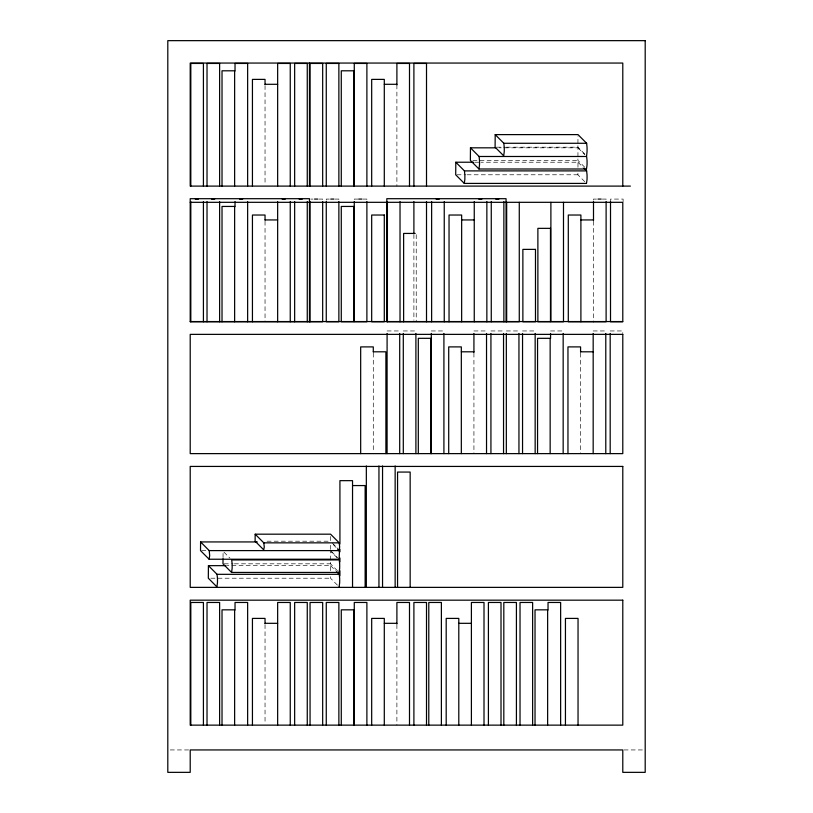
<?xml version="1.0" encoding="UTF-8"?>
<svg xmlns="http://www.w3.org/2000/svg" width="813" height="813" viewBox="0 0 813 813"><rect width="100%" height="100%" fill="white"/><g stroke="black" fill="none" stroke-linecap="round" stroke-linejoin="round"><path stroke-width="0.61" stroke-dasharray="4.07 3.05" d="M223.036 557.535L223.077 551.255M330.525 549.364L330.566 544.415M330.556 536.519L330.515 541.204L265.16 541.204M337.395 585.116L330.515 578.216L330.535 575.706M330.576 570.685L330.617 565.655L227.284 565.655M337.395 570.706L330.515 563.816L330.535 561.295M330.545 560.045L330.617 551.255L337.517 558.185M584.781 154.074L577.901 147.173L577.921 144.663M577.931 143.403L577.992 135.873M584.781 167.275L577.901 160.374L577.921 157.864M577.931 156.614L578.002 147.824L499.517 147.824M584.781 181.685L577.901 174.785L577.921 172.275M577.962 167.254L578.002 162.224L480.961 162.224M496.357 147.173L505.127 147.173M506.377 147.173L577.901 147.173M472.892 160.374L577.901 160.374M474.67 162.224L479.7 162.224M456.957 174.785L465.768 174.785M467.028 174.785L577.901 174.785M310.871 199.083L313.076 199.083M318.889 199.083L322.67 199.083L322.67 201.614M329.285 199.083L326.267 199.083L326.267 201.614M335.088 199.083L338.869 199.083L338.869 201.614M358.055 199.083L354.275 199.083L354.275 201.614M363.106 199.083L366.887 199.083L366.887 201.614M596.518 199.083L593.5 199.083L593.5 201.614M602.321 199.083L606.112 199.083L606.112 201.614M387.09 330.952L399.701 330.952M403.299 330.952L415.9 330.952M431.307 330.952L443.918 330.952M473.928 330.952L486.53 330.952M490.93 330.952L503.542 330.952M506.336 330.952L518.948 330.952M522.546 330.952L535.157 330.952M550.564 330.952L563.165 330.952M593.175 330.952L605.787 330.952M610.187 330.952L622.788 330.952L622.788 333.482M201.776 550.604L206.817 550.604M224.246 563.816L233.087 563.816M234.357 563.816L330.515 563.816M210.831 578.216L330.515 578.216M170.293 749.942L188.962 749.942M624.038 749.942L642.707 749.942M578.002 147.824L584.903 154.755M578.002 162.224L583.175 167.427M332.243 542.921L337.395 548.104M333.178 544.537L336.633 548.003M331.379 551.468L337.395 557.505M330.617 565.655L335.799 570.858M223.941 552.118L229.988 558.185M623.114 201.614L623.114 199.083L610.512 199.083L610.512 201.614M593.5 221.197L593.5 321.592M580.573 353.066L580.573 453.461M473.928 353.066L473.928 453.461M416.226 234.693L416.226 321.613M413.898 234.439L413.898 320.302M396.896 84.908L396.896 185.953M396.896 624.577L396.896 724.972M373.289 353.066L373.289 452.211M265.038 85.558L265.038 184.703M265.038 221.197L265.038 321.592M265.038 624.577L265.038 723.722"/><path stroke-width="1.22" d="M257.294 541.936L200.587 541.936L200.516 550.604L209.114 559.232L338.919 559.232M208.413 565.655L208.321 578.216L216.908 586.844L217.457 582.88A6.474 0.559 -90 0 0 217.457 578.165L217.051 574.324L208.413 565.655L226.024 565.655M223.026 558.785L222.986 563.816L231.573 572.433L338.95 572.433M255.17 534.182L255.119 541.204L263.717 549.822L264.266 546.976L263.808 542.85L255.17 534.182L330.576 534.182L339.204 542.85L339.671 546.976L339.112 549.822M473.41 162.224L455.798 162.224L455.707 174.785L464.294 183.413L586.315 183.413M495.727 147.824L470.463 147.824L470.371 160.374L478.959 169.002L586.336 169.002M495.198 134.612L495.097 147.173L503.694 155.801L504.233 151.838A6.474 0.559 -90 0 0 504.233 147.123L503.826 143.281L495.198 134.612L578.002 134.612L586.63 143.281L587.037 147.123A6.474 0.559 -90 0 1 587.037 151.838L586.63 155.73M478.959 169.002L479.497 165.049A6.474 0.559 -90 0 0 479.497 160.324L479.091 156.482L470.463 147.824M464.294 183.413L464.843 179.449A6.474 0.559 -90 0 0 464.843 174.734L464.436 170.893L455.798 162.224M586.498 169.002L587.037 165.049A6.474 0.559 -90 0 0 587.037 160.324L586.63 156.482L479.091 156.482M586.498 183.413L587.037 179.449A6.474 0.559 -90 0 0 587.037 174.734L586.63 170.893L584.039 168.291M231.573 572.433L232.122 568.48A6.474 0.559 -90 0 0 232.122 563.765L231.715 559.923L339.245 559.923L339.651 563.765A6.474 0.559 -90 0 1 339.651 568.48L339.112 572.433M339.112 586.844L339.651 582.88A6.474 0.559 -90 0 0 339.651 578.165L339.245 574.324L336.653 571.722M209.114 559.232L209.673 555.594L209.215 550.604L200.587 541.936M339.112 559.232L339.468 551.58L337.497 548.877M265.038 84.298L277.65 84.298M384.295 84.298L396.896 84.298M503.826 143.281L586.63 143.281M464.436 170.893L586.63 170.893M630.39 186.106L190.212 186.106L190.212 63.058L622.788 63.058L622.788 186.106M195.293 199.083L198.484 199.083M211.502 199.083L214.693 199.083M239.51 199.083L242.701 199.083M282.131 199.083L285.322 199.083M299.143 199.083L302.324 199.083M314.55 199.083L317.731 199.083M330.749 199.083L333.94 199.083M358.767 199.083L361.948 199.083M436.124 199.083L439.305 199.083M478.735 199.083L481.926 199.083M495.747 199.083L498.928 199.083M597.992 199.083L601.173 199.083M190.212 202.315L622.788 202.315L622.788 321.562L190.212 321.562M265.038 219.937L277.65 219.937M461.652 219.937L474.253 219.937M580.899 219.937L593.5 219.937M415.189 233.433L403.624 233.433L403.624 321.755M593.5 321.755L568.297 321.755L568.297 215.028L580.899 215.028L580.899 321.755M593.703 321.755L606.112 321.755L606.112 201.614M622.788 321.755L610.512 321.755L610.512 201.614M373.289 351.805L385.89 351.805L385.89 453.624M461.327 351.805L473.928 351.805M580.573 351.805L593.175 351.805M352.537 485.564L365.139 485.564L365.139 587.372M263.808 542.85L339.204 542.85M209.215 550.604L339.214 550.604M217.051 574.324L339.245 574.324M265.038 623.317L277.65 623.317M384.295 623.317L396.896 623.317M458.796 623.317L471.398 623.317M610.187 333.482L610.187 453.624M605.787 333.482L605.787 453.624M593.5 201.614L593.5 220.547M593.175 333.482L593.175 453.624M580.573 351.978L580.573 346.897L567.962 346.897L567.962 453.624M578.043 725.135L578.043 618.408L565.442 618.408L565.442 725.135M563.49 202.315L563.49 321.755L550.889 321.755L550.889 202.315M563.165 333.482L563.165 453.624M560.635 725.135L560.635 602.463L548.033 602.463L548.033 610.045M550.564 333.482L550.564 338.533M550.157 453.624L550.157 338.32L537.556 338.32L537.556 453.624M547.637 725.135L547.637 609.831L535.025 609.831L535.025 725.135M535.157 333.482L535.157 453.624M532.627 725.135L532.627 602.463L520.025 602.463L520.025 725.135M522.546 333.482L522.546 453.624M519.273 202.315L519.273 321.755L386.815 321.755L386.815 198.697L506.062 198.697L506.062 321.755M518.948 333.482L518.948 453.624M516.418 725.135L516.418 602.463L503.816 602.463L503.816 725.135M506.672 202.315L506.672 321.755M506.336 333.482L506.336 453.624M503.867 201.614L503.867 321.755M503.542 333.482L503.542 453.624M501.011 725.135L501.011 602.463L488.41 602.463L488.41 725.135M491.265 201.614L491.265 321.755M490.93 333.482L490.93 453.624M486.855 201.614L486.855 321.755M486.53 333.482L486.53 453.624M484.009 725.135L484.009 602.463L471.398 602.463L471.398 725.135M474.253 201.614L474.253 321.755M473.928 333.482L473.928 352.425M461.652 321.755L461.652 215.028L449.04 215.028L449.04 321.755M461.327 453.624L461.327 346.897L448.715 346.897L448.715 453.624M458.796 725.135L458.796 618.408L446.195 618.408L446.195 725.135M444.244 201.614L444.244 321.755M443.918 333.482L443.918 453.624M441.388 725.135L441.388 602.463L428.786 602.463L428.786 725.135M431.632 201.614L431.632 321.755M431.307 333.482L431.307 453.624M430.91 453.624L430.91 338.32L418.309 338.32L418.309 453.624M426.51 186.106L426.51 63.444L413.898 63.444L413.898 186.106M426.51 201.614L426.51 321.755M426.51 725.135L426.51 602.463L413.898 602.463L413.898 725.135M415.9 333.482L415.9 453.624M413.898 201.614L413.898 233.179M410.159 587.372L410.159 472.068L397.557 472.068L397.557 587.372M409.498 186.106L409.498 63.444L396.896 63.444L396.896 84.908M409.498 725.135L409.498 602.463L396.896 602.463L396.896 623.937M403.299 333.482L403.299 453.624M400.026 201.614L400.026 321.755M399.701 333.482L399.701 453.624M395.148 465.971L395.148 587.372M387.415 201.614L387.415 321.755M387.09 333.482L387.09 453.624M384.295 186.106L384.295 79.389L371.683 79.389L371.683 186.106M384.295 725.135L384.295 618.408L371.683 618.408L371.683 725.135M382.547 465.971L382.547 587.372M378.949 465.971L378.949 587.372M373.289 351.978L373.289 346.897L360.677 346.897L360.677 453.624M366.887 186.106L366.887 63.444L354.275 63.444L354.275 186.106M366.887 201.614L366.887 321.755L354.275 321.755L354.275 201.614M366.887 725.135L366.887 602.463L354.275 602.463L354.275 725.135M366.338 465.971L366.338 587.372M353.879 186.106L353.879 70.802L341.277 70.802L341.277 186.106M353.879 725.135L353.879 609.831L341.277 609.831L341.277 725.135M352.537 587.372L352.537 480.656L339.925 480.656L339.925 544.08M339.925 549.161L339.925 551.692M339.925 558.033L339.925 561.844M339.925 570.726L339.925 575.797M338.869 186.106L338.869 63.444L326.267 63.444L326.267 186.106M338.869 201.614L338.869 321.755L326.267 321.755L326.267 201.614M338.869 725.135L338.869 602.463L326.267 602.463L326.267 725.135M322.67 186.106L322.67 63.444L310.058 63.444L310.058 186.106M322.67 201.614L322.67 321.755L190.212 321.755L190.212 198.697L309.458 198.697L309.458 321.755M322.67 725.135L322.67 602.463L310.058 602.463L310.058 725.135M310.058 201.614L310.058 321.755M309.458 63.058L309.458 186.106M307.263 186.106L307.263 63.444L294.652 63.444L294.652 186.106M307.263 201.614L307.263 321.755M307.263 725.135L307.263 602.463L294.652 602.463L294.652 725.135M294.652 201.614L294.652 321.755M290.251 186.106L290.251 63.444L277.65 63.444L277.65 186.106M290.251 201.614L290.251 321.755M290.251 725.135L290.251 602.463L277.65 602.463L277.65 725.135M277.65 201.614L277.65 321.755M265.038 84.471L265.038 79.389L252.437 79.389L252.437 186.106M265.038 220.11L265.038 215.028L252.437 215.028L252.437 321.755M265.038 623.49L265.038 618.408L252.437 618.408L252.437 725.135M247.64 186.106L247.64 63.444L235.028 63.444L235.028 71.026M247.64 201.614L247.64 321.755M247.64 725.135L247.64 602.463L235.028 602.463L235.028 610.045M235.028 201.614L235.028 206.665M234.632 186.106L234.632 70.802L222.02 70.802L222.02 186.106M234.632 321.755L234.632 206.441L222.02 206.441L222.02 321.755M234.632 725.135L234.632 609.831L222.02 609.831L222.02 725.135M219.622 186.106L219.622 63.444L207.02 63.444L207.02 186.106M219.622 201.614L219.622 321.755M219.622 725.135L219.622 602.463L207.02 602.463L207.02 725.135M207.02 201.614L207.02 321.755M203.413 186.106L203.413 63.444L190.811 63.444L190.811 186.106M203.413 201.614L203.413 321.755M203.413 725.135L203.413 602.463L190.811 602.463L190.811 725.135M190.811 201.614L190.811 321.755M645.197 40.65L167.803 40.65L167.803 772.35L190.212 772.35L190.212 749.942L622.788 749.942L622.788 772.35L645.197 772.35L645.197 40.65M353.879 206.441L341.277 206.441L341.277 321.755L353.879 321.755L353.879 206.441M384.295 215.028L371.683 215.028L371.683 321.755L384.295 321.755L384.295 215.028M550.482 228.351L537.881 228.351L537.881 321.755L550.482 321.755L550.482 228.351M535.482 249.378L522.871 249.378L522.871 321.755L535.482 321.755L535.482 249.378M622.788 334.367L190.212 334.367L190.212 453.624L622.788 453.624L622.788 334.367M622.788 466.428L190.212 466.428L190.212 587.372L622.788 587.372L622.788 466.428M622.788 600.177L190.212 600.177L190.212 725.135L622.788 725.135L622.788 600.177"/></g></svg>
